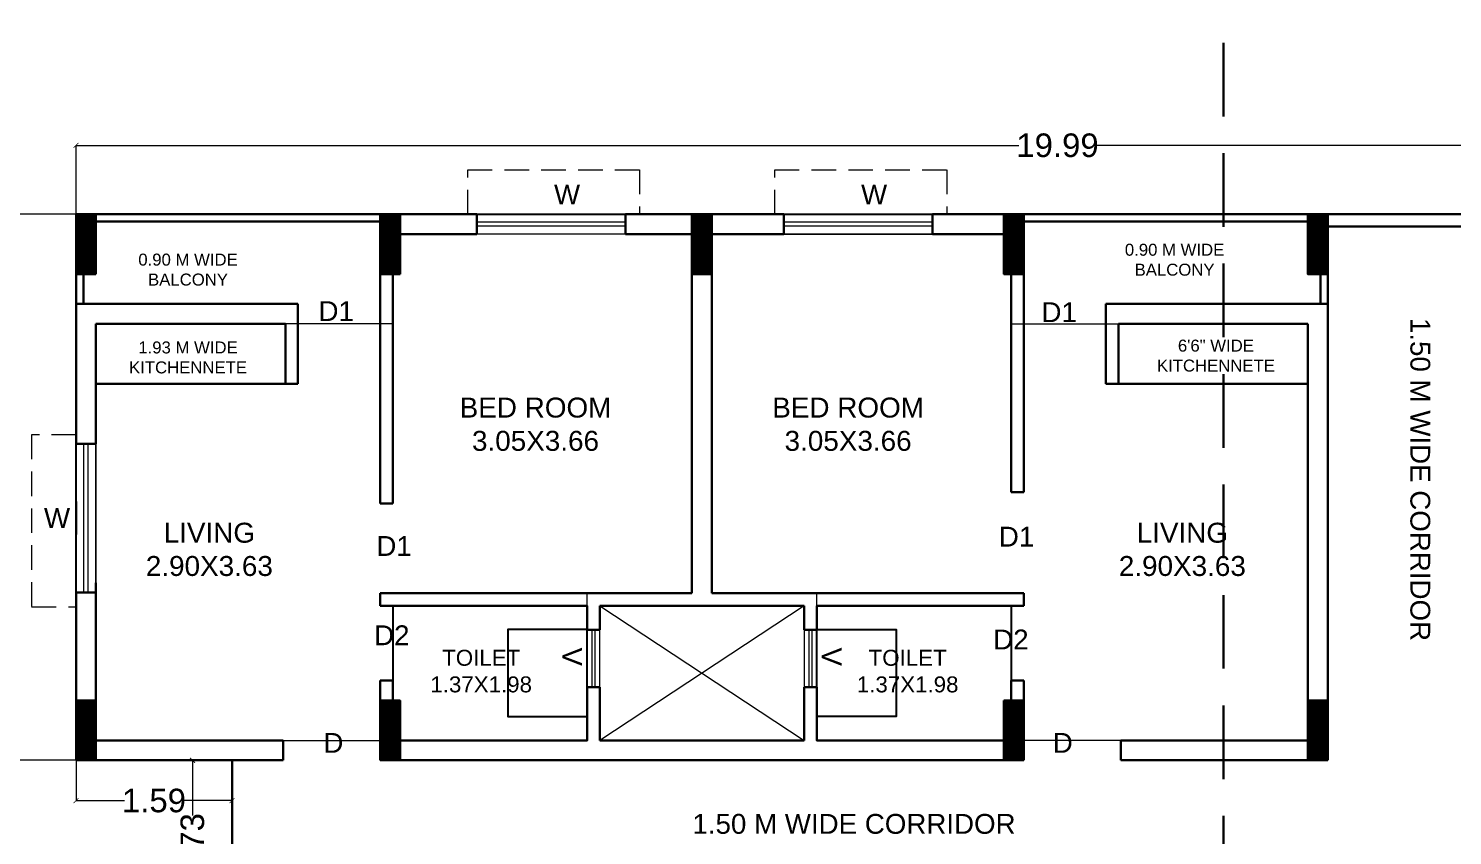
# Model space of a CAD drawing. Header units: metres. Extents: x 0 to 63445, y 32361 to 32804.
# Drawn here: x 63246.8 to 63261.3, y 32663.95 to 32672.17 of the extents above; entities that cross this region are included whole.
import ezdxf

# ---------------------------------------------------------------- set-up
doc = ezdxf.new("R2010")
doc.units = ezdxf.units.M
doc.header["$MEASUREMENT"] = 0
doc.header["$PDMODE"] = 34
doc.header["$PDSIZE"] = -10
doc.linetypes.add('DASHED2', pattern=[0.375, 0.25, -0.125])
doc.layers.get('0').update_dxf_attribs({"lineweight": 25})
for name, color, linetype, plot in [('BLK_2_FLR_4_BATH', 3, 'Continuous', False), ('BLK_2_FLR_4_BLT_UP_AREA', 14, 'Continuous', False), ('BLK_2_FLR_4_WATER_CLOSET', 2, 'Continuous', False)]:
    doc.layers.add(name, color=color, linetype=linetype, plot=plot)
for name, color, linetype, lineweight in [('BLK_2_FLR_4_BLT_UP_AREA_DEDUCT', 41, 'Continuous', 9), ('BLK_2_FLR_4_UNITFA', 7, 'Continuous', 0), ('colum', 1, 'Continuous', 30), ('COLUMN', 1, 'Continuous', 30), ('DIM', 56, 'Continuous', 20), ('hatch', 251, 'Continuous', 20), ('TEXT-2', 65, 'Continuous', 18), ('wall', 7, 'Continuous', 30), ('window', 154, 'Continuous', 9)]:
    doc.layers.add(name, color=color, linetype=linetype, lineweight=lineweight)
doc.layers.add('text', color=65, linetype='Continuous')
doc.styles.add('AutoDCRFont', font='arial.ttf')
doc.styles.get("Standard").update_dxf_attribs({"font": 'arial.ttf', "height": 0.4})
doc.styles.add('TNR', font='times.ttf', dxfattribs={"height": 0.5})
doc.dimstyles.new('ARCHANA', dxfattribs={"dimscale": 0, "dimtxt": 0.5, "dimasz": 0.5, "dimexe": 0, "dimexo": 0, "dimgap": 0, "dimtad": 0, "dimzin": 0, "dimdsep": 46, "dimtxsty": 'TNR', "dimblk": 'ARCHTICK', "dimcen": 0.09, "dimclrd": 36, "dimclre": 36, "dimclrt": 7, "dimadec": 0, "dimazin": 0, "dimtfac": 1, "dimtofl": 0, "dimtmove": 0, "dimatfit": 3, "dimldrblk": 'ARCHTICK', "dimfxl": 1, "dimfrac": 2, "dimtolj": 1, "dimtzin": 0, "dimlwd": -1, "dimlwe": -1, "dimarcsym": 0})

# ---------------------------------------------------------------- blocks, each defined once
blk = doc.blocks.new('A$C7D115503')
at = {"layer": 'COLUMN', "ltscale": 3}
h = blk.add_hatch(dxfattribs=at)
h.set_pattern_fill('ANSI31', color=256, style=0)
h.paths.add_polyline_path([(-14.36, -11.59), (-6.36, -11.59), (-6.36, 12.41), (-14.36, 12.41)])
at = {"layer": 'COLUMN', "ltscale": 0.05}
for p, q in [((-14.36, 12.41), (-6.36, 12.41)), ((-14.36, 12.41), (-14.36, -11.59)), ((-6.36, 12.41), (-6.36, -11.59)), ((-6.36, -11.59), (-14.36, -11.59))]:
    blk.add_line(p, q, dxfattribs=at)
blk = doc.blocks.new('_ArchTick')
at = {"color": 0, "linetype": 'ByBlock', "const_width": 0.15}
blk.add_lwpolyline([(-0.5, -0.5), (0.5, 0.5)], dxfattribs=at)
blk = doc.blocks.new('*D877')
at = {"layer": 'Defpoints', "color": 0, "ltscale": 3, "transparency": 16777216}
for p in [(63267.277, 32670.982), (63247.283, 32670.282), (63267.277, 32670.282)]:
    blk.add_point(p, dxfattribs=at)
at = {"layer": 'DIM', "ltscale": 3, "transparency": 16777216}
for p, q in [((63247.283, 32670.282), (63247.283, 32670.982)), ((63247.283, 32670.982), (63256.886, 32670.982)), ((63267.277, 32670.982), (63257.674, 32670.982)), ((63267.277, 32670.282), (63267.277, 32670.982))]:
    blk.add_line(p, q, dxfattribs=at)
at = {"layer": 'DIM', "ltscale": 3, "transparency": 16777216, "xscale": 0.05, "yscale": 0.05, "zscale": 0.05, "rotation": 180}
blk.add_blockref('_ArchTick', (63247.283, 32670.982), dxfattribs=at)
at = {"layer": 'DIM', "ltscale": 3, "transparency": 16777216, "xscale": 0.05, "yscale": 0.05, "zscale": 0.05}
blk.add_blockref('_ArchTick', (63267.277, 32670.982), dxfattribs=at)
at = {"layer": 'DIM', "color": 7, "ltscale": 3, "transparency": 16777216, "insert": (63257.28, 32670.982), "char_height": 0.4, "attachment_point": 5}
blk.add_mtext('\\A1;{\\H0.6x;19.99}', dxfattribs=at)
blk = doc.blocks.new('*D878')
at = {"layer": 'Defpoints', "color": 0, "ltscale": 3, "transparency": 16777216}
for p in [(63247.283, 32670.282), (63246.424, 32664.719), (63247.283, 32664.719)]:
    blk.add_point(p, dxfattribs=at)
at = {"layer": 'DIM', "ltscale": 3, "transparency": 16777216}
for p, q in [((63247.283, 32670.282), (63246.424, 32670.282)), ((63246.424, 32670.282), (63246.424, 32667.812)), ((63246.424, 32664.719), (63246.424, 32667.189)), ((63247.283, 32664.719), (63246.424, 32664.719))]:
    blk.add_line(p, q, dxfattribs=at)
at = {"layer": 'DIM', "ltscale": 3, "transparency": 16777216, "xscale": 0.05, "yscale": 0.05, "zscale": 0.05}
for p, rotation in [((63246.424, 32670.282), 90), ((63246.424, 32664.719), 270)]:
    blk.add_blockref('_ArchTick', p, dxfattribs=dict(at, rotation=rotation))
at = {"layer": 'DIM', "color": 7, "ltscale": 3, "transparency": 16777216, "insert": (63246.424, 32667.5), "char_height": 0.4, "attachment_point": 5, "rotation": 90}
blk.add_mtext('\\A1;{\\H0.6x;5.56}', dxfattribs=at)
blk = doc.blocks.new('*D879')
at = {"layer": 'Defpoints', "color": 0, "ltscale": 3, "transparency": 16777216}
for p in [(63247.283, 32664.719), (63248.872, 32664.719), (63248.872, 32664.308)]:
    blk.add_point(p, dxfattribs=at)
at = {"layer": 'DIM', "ltscale": 3, "transparency": 16777216}
for p, q in [((63247.283, 32664.719), (63247.283, 32664.308)), ((63248.872, 32664.719), (63248.872, 32664.308)), ((63247.283, 32664.308), (63247.777, 32664.308)), ((63248.872, 32664.308), (63248.378, 32664.308))]:
    blk.add_line(p, q, dxfattribs=at)
at = {"layer": 'DIM', "ltscale": 3, "transparency": 16777216, "xscale": 0.05, "yscale": 0.05, "zscale": 0.05, "rotation": 180}
blk.add_blockref('_ArchTick', (63247.283, 32664.308), dxfattribs=at)
at = {"layer": 'DIM', "ltscale": 3, "transparency": 16777216, "xscale": 0.05, "yscale": 0.05, "zscale": 0.05}
blk.add_blockref('_ArchTick', (63248.872, 32664.308), dxfattribs=at)
at = {"layer": 'DIM', "color": 7, "ltscale": 3, "transparency": 16777216, "insert": (63248.077, 32664.308), "char_height": 0.4, "attachment_point": 5}
blk.add_mtext('\\A1;{\\H0.6x;1.59}', dxfattribs=at)
blk = doc.blocks.new('*D880')
at = {"layer": 'Defpoints', "color": 0, "ltscale": 3, "transparency": 16777216}
for p in [(63248.469, 32664.719), (63248.872, 32664.719), (63248.872, 32662.992)]:
    blk.add_point(p, dxfattribs=at)
at = {"layer": 'DIM', "ltscale": 3, "transparency": 16777216}
for p, q in [((63248.872, 32664.719), (63248.469, 32664.719)), ((63248.469, 32664.719), (63248.469, 32664.156)), ((63248.469, 32662.992), (63248.469, 32663.555)), ((63248.872, 32662.992), (63248.469, 32662.992))]:
    blk.add_line(p, q, dxfattribs=at)
at = {"layer": 'DIM', "ltscale": 3, "transparency": 16777216, "xscale": 0.05, "yscale": 0.05, "zscale": 0.05}
for p, rotation in [((63248.469, 32664.719), 90), ((63248.469, 32662.992), 270)]:
    blk.add_blockref('_ArchTick', p, dxfattribs=dict(at, rotation=rotation))
at = {"layer": 'DIM', "color": 7, "ltscale": 3, "transparency": 16777216, "insert": (63248.469, 32663.855), "char_height": 0.4, "attachment_point": 5, "rotation": 90}
blk.add_mtext('\\A1;{\\H0.6x;1.73}', dxfattribs=at)
blk = doc.blocks.new('*D883')
at = {"layer": 'Defpoints', "color": 0, "ltscale": 3, "transparency": 16777216}
for p in [(0.832, 32670.282), (63267.277, 32670.282), (0, 32657.531)]:
    blk.add_point(p, dxfattribs=at)
at = {"layer": 'DIM', "ltscale": 3, "transparency": 16777216}
for p, q in [((5.832, 32670.282), (0.832, 32670.282)), ((0.832, 32670.282), (0.832, 32664.301)), ((0.832, 32657.531), (0.832, 32663.512)), ((0, 32657.531), (0.832, 32657.531))]:
    blk.add_line(p, q, dxfattribs=at)
at = {"layer": 'DIM', "ltscale": 3, "transparency": 16777216, "xscale": 0.05, "yscale": 0.05, "zscale": 0.05}
for p, rotation in [((0.832, 32670.282), 90), ((0.832, 32657.531), 270)]:
    blk.add_blockref('_ArchTick', p, dxfattribs=dict(at, rotation=rotation))
at = {"layer": 'DIM', "color": 7, "ltscale": 3, "transparency": 16777216, "insert": (0.832, 32663.906), "char_height": 0.4, "attachment_point": 5, "rotation": 90}
blk.add_mtext('\\A1;{\\H0.6x;12.75}', dxfattribs=at)

msp = doc.modelspace()

# ---------------------------------------------------------------- linework, layer by layer
at = {"layer": 'BLK_2_FLR_4_BATH', "color": 3, "ltscale": 0.5}
for points in [[(63250.509, 32664.9222), (63252.4903, 32664.9222), (63252.4903, 32666.2938), (63250.509, 32666.2938)], [(63256.8084, 32664.9222), (63254.8271, 32664.9222), (63254.8271, 32666.2938), (63256.8084, 32666.2938)]]:
    msp.add_lwpolyline(points, close=True, dxfattribs=at)
at = {"layer": 'BLK_2_FLR_4_BLT_UP_AREA', "color": 20}
msp.add_lwpolyline([(63247.2831, 32670.2817), (63267.2772, 32670.2817), (63267.2772, 32657.5305), (63250.382, 32657.5305), (63250.382, 32662.9917), (63248.8719, 32662.9917), (63248.8719, 32664.719), (63247.2831, 32664.719), (63247.2831, 32670.2817)], close=True, dxfattribs=at)
at = {"layer": 'BLK_2_FLR_4_BLT_UP_AREA_DEDUCT', "color": 20}
msp.add_lwpolyline([(63252.6173, 32666.2938), (63254.7001, 32666.2938), (63254.7001, 32664.9222), (63252.6173, 32664.9222)], close=True, dxfattribs=at)
at = {"layer": 'BLK_2_FLR_4_UNITFA', "color": 1, "ltscale": 0.5}
for points in [[(63247.4863, 32664.9222), (63252.4903, 32664.9222), (63252.4903, 32666.4208), (63253.5571, 32666.4208), (63253.5571, 32670.0785), (63250.509, 32670.0785), (63250.509, 32669.1641), (63247.4863, 32669.1641), (63247.4863, 32664.9222)], [(63259.8311, 32664.9222), (63254.8271, 32664.9222), (63254.8271, 32666.4208), (63253.7603, 32666.4208), (63253.7603, 32670.0785), (63256.8084, 32670.0785), (63256.8084, 32669.1641), (63259.8311, 32669.1641), (63259.8311, 32664.9222)]]:
    msp.add_lwpolyline(points, close=True, dxfattribs=at)
at = {"layer": 'BLK_2_FLR_4_WATER_CLOSET', "color": 3}
for points in [[(63252.4903, 32666.0504), (63251.6816, 32666.0504), (63251.6816, 32665.1655), (63252.4903, 32665.1655)], [(63254.8271, 32666.0504), (63255.6358, 32666.0504), (63255.6358, 32665.1655), (63254.8271, 32665.1655)]]:
    msp.add_lwpolyline(points, close=True, dxfattribs=at)
at = {"layer": 'colum', "linetype": 'DASHED2', "ltscale": 3}
msp.add_lwpolyline([(63258.9717, 32653.2776), (63258.9717, 32672.1729)], dxfattribs=at)
at = {"layer": 'hatch', "ltscale": 0.05}
for p, q in [((63254.7001, 32666.2938), (63252.6173, 32664.9222)), ((63252.6173, 32666.2938), (63254.7001, 32664.9222))]:
    msp.add_line(p, q, dxfattribs=at)
at = {"layer": 'wall'}
for p, q in [((63250.382, 32670.2817), (63247.2831, 32670.2817)), ((63247.2831, 32670.2817), (63247.2831, 32669.3673)), ((63250.382, 32670.2055), (63247.3593, 32670.2055)), ((63247.3593, 32670.2055), (63247.3593, 32669.3673)), ((63250.382, 32667.3341), (63250.382, 32670.2817)), ((63251.3655, 32670.2817), (63250.382, 32670.2817)), ((63254.493, 32670.2817), (63252.8801, 32670.2817)), ((63256.9354, 32670.2817), (63256.0076, 32670.2817)), ((63256.9354, 32667.4492), (63256.9354, 32670.2817)), ((63256.9354, 32670.2817), (63260.0343, 32670.2817)), ((63256.9354, 32670.2055), (63259.9581, 32670.2055)), ((63259.9581, 32670.2055), (63259.9581, 32669.3673)), ((63260.0343, 32670.2817), (63260.0343, 32669.3673)), ((63251.3655, 32670.0785), (63250.509, 32670.0785)), ((63250.509, 32667.3341), (63250.509, 32670.0785)), ((63253.5571, 32670.0785), (63252.8801, 32670.0785)), ((63253.5571, 32666.4208), (63253.5571, 32670.0785)), ((63253.5571, 32666.4208), (63253.5571, 32670.0785)), ((63253.7603, 32670.0785), (63254.493, 32670.0785)), ((63253.7603, 32666.4208), (63253.7603, 32670.0785)), ((63253.7603, 32666.4208), (63253.7603, 32670.0785)), ((63256.0076, 32670.0785), (63256.8084, 32670.0785)), ((63256.8084, 32667.4492), (63256.8084, 32670.0785)), ((63249.5438, 32669.3673), (63247.2831, 32669.3673)), ((63247.2831, 32669.3673), (63247.2831, 32667.9415)), ((63249.5438, 32668.5545), (63249.5438, 32669.3673)), ((63257.7736, 32668.5545), (63257.7736, 32669.3673)), ((63257.7736, 32669.3673), (63260.0343, 32669.3673)), ((63260.0343, 32669.3673), (63260.0343, 32664.719)), ((63247.4863, 32667.9415), (63247.4863, 32669.1641)), ((63249.4168, 32669.1641), (63247.4863, 32669.1641)), ((63249.4168, 32668.5545), (63249.4168, 32669.1641)), ((63257.9006, 32668.5545), (63257.9006, 32669.1641)), ((63257.9006, 32669.1641), (63259.8311, 32669.1641)), ((63259.8311, 32664.9222), (63259.8311, 32669.1641)), ((63249.4168, 32668.5545), (63247.4863, 32668.5545)), ((63249.4168, 32668.5545), (63249.5438, 32668.5545)), ((63257.9006, 32668.5545), (63257.7736, 32668.5545)), ((63257.9006, 32668.5545), (63259.8311, 32668.5545)), ((63256.9354, 32667.4492), (63256.8084, 32667.4492)), ((63247.2831, 32667.3551), (63247.2831, 32667.0185)), ((63250.382, 32667.3341), (63250.509, 32667.3341)), ((63247.2844, 32666.4269), (63247.2831, 32664.719)), ((63247.4863, 32664.9222), (63247.4863, 32666.526)), ((63250.382, 32666.2938), (63250.382, 32666.4208)), ((63250.382, 32666.4208), (63253.5571, 32666.4208)), ((63250.382, 32666.2938), (63252.4903, 32666.2938)), ((63252.4903, 32666.0474), (63252.4903, 32666.2938)), ((63252.6173, 32666.0474), (63252.6173, 32666.2938)), ((63252.6173, 32666.2938), (63253.5571, 32666.2938)), ((63254.7001, 32666.2938), (63253.5571, 32666.2938)), ((63256.9354, 32666.4208), (63253.7603, 32666.4208)), ((63254.7001, 32666.0474), (63254.7001, 32666.2938)), ((63254.8271, 32666.0474), (63254.8271, 32666.2938)), ((63256.9354, 32666.2938), (63254.8271, 32666.2938)), ((63256.9354, 32666.2938), (63256.9354, 32666.4208)), ((63250.382, 32664.719), (63250.382, 32665.5318)), ((63250.382, 32665.5318), (63250.509, 32665.5318)), ((63250.509, 32664.9222), (63250.509, 32665.5318)), ((63252.4903, 32664.9222), (63252.4903, 32665.4638)), ((63252.6173, 32664.9222), (63252.6173, 32665.4638)), ((63254.7001, 32664.9222), (63254.7001, 32665.4638)), ((63254.8271, 32664.9222), (63254.8271, 32665.4638)), ((63256.8084, 32664.9222), (63256.8084, 32665.5318)), ((63256.9354, 32665.5318), (63256.8084, 32665.5318)), ((63256.9354, 32664.719), (63256.9354, 32665.5318)), ((63247.4863, 32664.9222), (63249.3914, 32664.9222)), ((63249.3914, 32664.719), (63249.3914, 32664.9222)), ((63250.509, 32664.9222), (63252.4903, 32664.9222)), ((63252.6173, 32664.9222), (63254.7001, 32664.9222)), ((63256.8084, 32664.9222), (63254.8271, 32664.9222)), ((63257.926, 32664.719), (63257.926, 32664.9222)), ((63259.8311, 32664.9222), (63257.926, 32664.9222)), ((63247.2831, 32664.719), (63249.3914, 32664.719)), ((63248.8719, 32662.9917), (63248.8719, 32664.719)), ((63256.9354, 32664.719), (63250.382, 32664.719)), ((63260.0343, 32664.719), (63257.926, 32664.719))]:
    msp.add_line(p, q, dxfattribs=at)
at = {"layer": 'wall', "ltscale": 3}
for p, q in [((63251.3655, 32670.0785), (63251.3655, 32670.2817)), ((63252.8801, 32670.0785), (63252.8801, 32670.2817)), ((63254.493, 32670.0785), (63254.493, 32670.2817)), ((63256.0076, 32670.0785), (63256.0076, 32670.2817)), ((63247.4863, 32667.9415), (63247.2831, 32667.9415)), ((63247.4863, 32666.4269), (63247.2831, 32666.4269)), ((63252.6173, 32665.4638), (63252.4903, 32665.4638)), ((63254.7001, 32665.4638), (63254.8271, 32665.4638))]:
    msp.add_line(p, q, dxfattribs=at)
at = {"layer": 'wall', "ltscale": 0.5}
for p, q in [((63260.0343, 32670.2817), (63261.7144, 32670.2817)), ((63260.0343, 32670.1567), (63261.7144, 32670.1567)), ((63252.4903, 32666.0474), (63252.6173, 32666.0474)), ((63254.8271, 32666.0474), (63254.7001, 32666.0474))]:
    msp.add_line(p, q, dxfattribs=at)
at = {"layer": 'window'}
for p, q in [((63252.8801, 32670.2805), (63251.3655, 32670.2805)), ((63252.8801, 32670.201), (63251.3655, 32670.201)), ((63256.0076, 32670.2805), (63254.493, 32670.2805)), ((63256.0076, 32670.201), (63254.493, 32670.201)), ((63252.8801, 32670.158), (63251.3655, 32670.158)), ((63252.8801, 32670.0785), (63251.3655, 32670.0785)), ((63256.0076, 32670.158), (63254.493, 32670.158)), ((63256.0076, 32670.0785), (63254.493, 32670.0785)), ((63247.2844, 32666.4269), (63247.2844, 32667.9415)), ((63247.3638, 32666.4269), (63247.3638, 32667.9415)), ((63247.4069, 32666.4269), (63247.4069, 32667.9415)), ((63247.4863, 32666.4269), (63247.4863, 32667.9415)), ((63252.6173, 32666.0469), (63252.6173, 32666.0474)), ((63254.7001, 32666.0469), (63254.7001, 32666.0474))]:
    msp.add_line(p, q, dxfattribs=at)
at = {"layer": 'window', "ltscale": 0.5}
for p, q in [((63252.4903, 32666.0469), (63252.4903, 32665.4632)), ((63252.537, 32666.0469), (63252.537, 32665.4632)), ((63252.5706, 32665.4632), (63252.5706, 32666.0463)), ((63252.6173, 32665.4632), (63252.6173, 32666.0463)), ((63254.7001, 32666.0469), (63254.7001, 32665.4632)), ((63254.7469, 32666.0469), (63254.7469, 32665.4632)), ((63254.7804, 32665.4632), (63254.7804, 32666.0463)), ((63254.8271, 32665.4632), (63254.8271, 32666.0463)), ((63254.7001, 32665.4632), (63254.7001, 32665.4638)), ((63254.7469, 32665.4632), (63254.7469, 32665.4638)), ((63254.7804, 32665.4638), (63254.7804, 32665.4632)), ((63254.8271, 32665.4638), (63254.8271, 32665.4632))]:
    msp.add_line(p, q, dxfattribs=at)
at = {"layer": 'window', "color": 8, "linetype": 'DASHED2'}
for points in [[(63251.2723, 32670.2805), (63251.2723, 32670.7348), (63253.0235, 32670.7348), (63253.0235, 32670.2805)], [(63254.3999, 32670.2805), (63254.3999, 32670.7348), (63256.1511, 32670.7348), (63256.1511, 32670.2805)], [(63247.2844, 32668.0346), (63246.83, 32668.0346), (63246.83, 32666.2834), (63247.2844, 32666.2834)]]:
    msp.add_lwpolyline(points, dxfattribs=at)

# ---------------------------------------------------------------- block references
at = {"layer": 'COLUMN', "ltscale": 0.05, "xscale": -0.025400733691282, "yscale": 0.025400733691282, "zscale": 0.025400733691282}
for p in [(63247.1215, 32669.9664), (63250.2204, 32669.9664), (63253.3955, 32669.9664), (63256.5706, 32669.9664), (63259.6695, 32669.9664), (63247.1215, 32665.0132), (63250.2204, 32665.0132), (63256.5706, 32665.0132), (63259.6695, 32665.0132)]:
    msp.add_blockref('A$C7D115503', p, dxfattribs=at)

# ---------------------------------------------------------------- texts
at = {"layer": 'text'}
msp.add_text('1.50 M WIDE CORRIDOR', height=0.201945, rotation=270, dxfattribs=at).set_placement((63260.8744, 32669.2248))
msp.add_text('1.50 M WIDE CORRIDOR', height=0.201945, dxfattribs=at).set_placement((63253.5617, 32663.9706))
for s, insert, char_height, width, attachment_point in [('\\pxqc;0.90 M WIDE\\PBALCONY', (63256.575, 32669.9804), 0.121924, 3.795079, 1), ('\\pxqc;0.90 M WIDE\\PBALCONY', (63246.5263, 32669.8797), 0.121924, 3.795079, 1), ('\\pxqc;D1', (63250.2005, 32669.1935), 0.20194, 0.534981, 9), ('\\pxqc;D1', (63257.5645, 32669.1824), 0.20194, 0.534981, 9), ('\\pxqc;1.93 M WIDE\\PKITCHENNETE', (63246.5263, 32668.9851), 0.121924, 3.795079, 1), ('\\pxqc;6\'6" WIDE\\PKITCHENNETE', (63260.7911, 32669.0037), 0.121924, 3.795079, 3), ('\\pxqc;BED ROOM\\P3.05X3.66', (63249.4483, 32667.8684), 0.203206, 5.029694, 7), ('\\pxqc;BED ROOM\\P3.05X3.66', (63252.6323, 32667.8684), 0.203206, 5.029694, 7), ('\\pxqc;LIVING\\P2.90X3.63', (63246.1263, 32666.5938), 0.203206, 5.029694, 7), ('\\pxqc;D1', (63250.79, 32666.8012), 0.20194, 0.534981, 9), ('\\pxqc;D1', (63257.1305, 32666.8962), 0.20194, 0.534981, 9), ('\\pxqc;LIVING\\P2.90X3.63', (63256.0367, 32666.5938), 0.203206, 5.029694, 7), ('\\pxqc;D2', (63250.7669, 32665.8915), 0.20194, 0.534981, 9), ('\\pxqc;D2', (63257.073, 32665.8485), 0.20194, 0.534981, 9), ('\\pxqc;TOILET\\P1.37X1.98', (63249.3979, 32665.4086), 0.162565, 4.023756, 7), ('\\pxqc;TOILET\\P1.37X1.98', (63253.7419, 32665.4086), 0.162565, 4.023756, 7), ('\\pxqc;D', (63250.1721, 32664.7957), 0.20194, 0.534981, 9), ('\\pxqc;D', (63257.6014, 32664.7957), 0.20194, 0.534981, 9)]:
    msp.add_mtext(s, dxfattribs=dict(at, insert=insert, char_height=char_height, width=width, attachment_point=attachment_point))
at = {"layer": 'TEXT-2', "char_height": 0.2019, "width": 0.182701, "style": 'AutoDCRFont'}
for insert, attachment_point in [((63252.4177, 32670.5835), 3), ((63255.5453, 32670.5835), 3), ((63247.2228, 32667.0858), 9)]:
    msp.add_mtext('W', dxfattribs=dict(at, insert=insert, attachment_point=attachment_point))
at = {"layer": 'TEXT-2', "char_height": 0.2019, "width": 0.182701, "rotation": 270, "style": 'AutoDCRFont'}
for insert, attachment_point in [((63252.4381, 32665.8678), 1), ((63254.8793, 32665.8678), 7)]:
    msp.add_mtext('V', dxfattribs=dict(at, insert=insert, attachment_point=attachment_point))

# ---------------------------------------------------------------- dimensions: what is measured, and where the dimension line sits
at = {"layer": 'DIM', "ltscale": 3}
for base, p1, p2, picture, middle in [((63267.2772, 32670.9817), (63247.2831, 32670.2817), (63267.2772, 32670.2817), '*D877', (63257.2802, 32670.9817)), ((63248.8719, 32664.3075), (63247.2831, 32664.719), (63248.8719, 32664.719), '*D879', (63248.0775, 32664.3075))]:
    dim = msp.add_linear_dim(base=base, p1=p1, p2=p2, text='{\\H0.6x;<>}', dimstyle='ARCHANA', override={"dimscale": 1, "dimtxt": 0.278, "dimasz": 0.05, "dimtxsty": 'Standard', "dimclrd": 256, "dimclre": 256, "dimfxl": 5, "dimfxlon": 1, "dimarcsym": 1}, dxfattribs=at)
    dim.commit()
    dim.dimension.update_dxf_attribs({"geometry": picture, "text_midpoint": middle})
for base, p1, p2, picture, middle in [((0.8318, 32670.2817), (0, 32657.5305), (63267.2772, 32670.2817), '*D883', (0.8318, 32663.9061)), ((63246.4235, 32664.719), (63247.2831, 32670.2817), (63247.2831, 32664.719), '*D878', (63246.4235, 32667.5003)), ((63248.4685, 32664.719), (63248.8719, 32662.9917), (63248.8719, 32664.719), '*D880', (63248.4685, 32663.8553))]:
    dim = msp.add_linear_dim(base=base, p1=p1, p2=p2, angle=90, text='{\\H0.6x;<>}', dimstyle='ARCHANA', override={"dimscale": 1, "dimtxt": 0.278, "dimasz": 0.05, "dimtxsty": 'Standard', "dimclrd": 256, "dimclre": 256, "dimfxl": 5, "dimfxlon": 1, "dimarcsym": 1}, dxfattribs=at)
    dim.commit()
    dim.dimension.update_dxf_attribs({"geometry": picture, "text_midpoint": middle})

doc.saveas('drawing.dxf')
